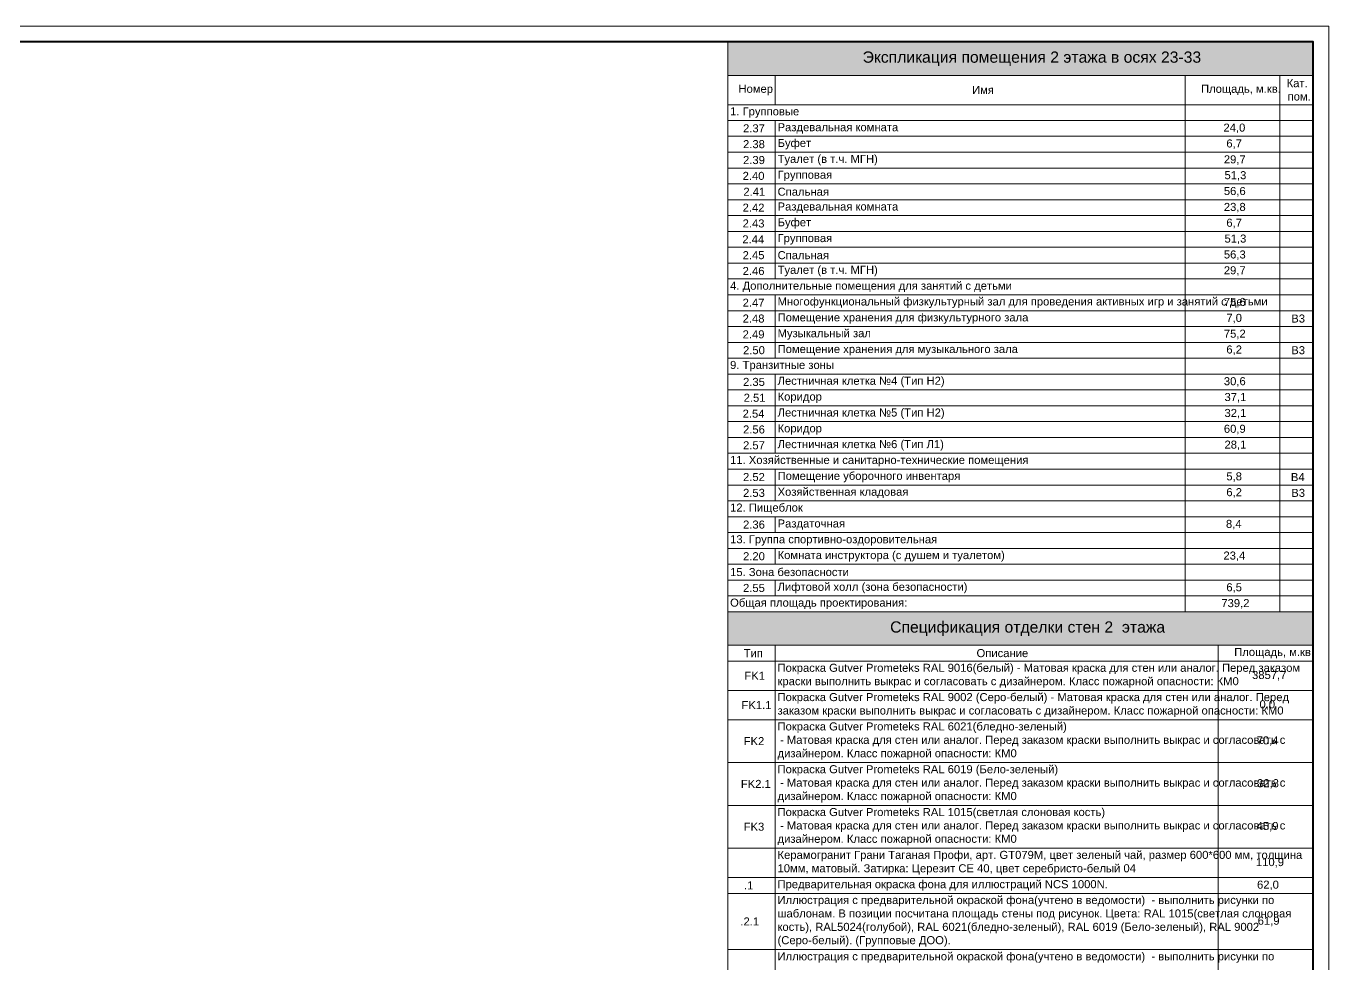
# Model space of a CAD drawing. Header units: millimetres. Extents: x -3817 to 677485, y -22715 to 103890.
# Drawn here: x 18326 to 19947, y -18636 to -17469 of the extents above; entities that cross this region are included whole.
import ezdxf

# ---------------------------------------------------------------- set-up
doc = ezdxf.new("R2010")
doc.units = ezdxf.units.MM
doc.layers.add('PDF _Геометрия', color=7, linetype='Continuous', true_color=0x1d1d1d)
doc.layers.add('PDF _Сплошная заливка', color=7, linetype='Continuous', true_color=0xffffff)
doc.layers.add('PDF _Текст', color=7, linetype='Continuous')
doc.styles.add('PDF GOST-Common', font='arial.ttf')

msp = doc.modelspace()

# ---------------------------------------------------------------- linework, layer by layer
at = {"layer": 'PDF _Геометрия', "color": 7, "lineweight": 9}
for points in [[(19947.1, -17468.5), (16636.2, -17468.5), (16636.2, -19807), (19947.1, -19807)], [(19199.2, -18197.7), (19199.2, -18178), (19258.2, -18178), (19768.1, -18178), (19886.2, -18178), (19927.6, -18178), (19927.6, -18197.7), (19886.2, -18197.7), (19768.1, -18197.7), (19258.2, -18197.7)]]:
    msp.add_lwpolyline(points, close=True, dxfattribs=at)
at = {"layer": 'PDF _Геометрия', "color": 7, "lineweight": 40}
msp.add_lwpolyline([(19927.5, -19787.3), (19927.5, -17488.2), (16715, -17488.2), (16715, -19787.3)], close=True, dxfattribs=at)
at = {"layer": 'PDF _Геометрия', "color": 7, "lineweight": 9}
for points in [[(19199.2, -17529.9), (19199.2, -17488.2), (19927.6, -17488.2), (19927.6, -17529.9), (19927.6, -17566.4)], [(19927.6, -17529.9), (19199.2, -17529.9), (19199.2, -17566.4)], [(19258.2, -17529.9), (19258.2, -17566.4)], [(19768.1, -17529.9), (19768.1, -17566.4), (19768.1, -17586.1), (19768.1, -17605.8), (19768.1, -17625.6), (19768.1, -17645.3), (19768.1, -17665), (19768.1, -17684.7), (19768.1, -17704.5), (19768.1, -17724.2), (19768.1, -17743.9), (19768.1, -17763.7), (19768.1, -17783.4), (19768.1, -17803.1), (19768.1, -17822.9), (19768.1, -17842.6), (19768.1, -17862.3), (19768.1, -17882), (19768.1, -17901.8), (19768.1, -17921.5), (19768.1, -17941.2), (19768.1, -17961), (19768.1, -17980.7), (19768.1, -18000.4), (19768.1, -18020.2), (19768.1, -18039.9), (19768.1, -18059.6), (19768.1, -18079.3), (19768.1, -18099.1), (19768.1, -18118.8), (19768.1, -18138.5), (19768.1, -18158.3), (19768.1, -18178), (19768.1, -18197.7)], [(19886.2, -17529.9), (19886.2, -17566.4), (19886.2, -17586.1), (19886.2, -17605.8), (19886.2, -17625.6), (19886.2, -17645.3), (19886.2, -17665), (19886.2, -17684.7), (19886.2, -17704.5), (19886.2, -17724.2), (19886.2, -17743.9), (19886.2, -17763.7), (19886.2, -17783.4), (19886.2, -17803.1), (19886.2, -17822.9), (19886.2, -17842.6), (19886.2, -17862.3), (19886.2, -17882), (19886.2, -17901.8), (19886.2, -17921.5), (19886.2, -17941.2), (19886.2, -17961), (19886.2, -17980.7), (19886.2, -18000.4), (19886.2, -18020.2), (19886.2, -18039.9), (19886.2, -18059.6), (19886.2, -18079.3), (19886.2, -18099.1), (19886.2, -18118.8), (19886.2, -18138.5), (19886.2, -18158.3), (19886.2, -18178), (19886.2, -18197.7)], [(19927.6, -17586.1), (19927.6, -17566.4), (19886.2, -17566.4), (19768.1, -17566.4), (19258.2, -17566.4), (19199.2, -17566.4), (19199.2, -17586.1)], [(19927.6, -17605.8), (19927.6, -17586.1), (19886.2, -17586.1), (19768.1, -17586.1), (19258.2, -17586.1), (19199.2, -17586.1), (19199.2, -17605.8)], [(19258.2, -17586.1), (19258.2, -17605.8), (19258.2, -17625.6), (19258.2, -17645.3), (19258.2, -17665), (19258.2, -17684.7), (19258.2, -17704.5), (19258.2, -17724.2), (19258.2, -17743.9), (19258.2, -17763.7), (19258.2, -17783.4)], [(19927.6, -17625.6), (19927.6, -17605.8), (19886.2, -17605.8), (19768.1, -17605.8), (19258.2, -17605.8), (19199.2, -17605.8), (19199.2, -17625.6)], [(19927.6, -17645.3), (19927.6, -17625.6), (19886.2, -17625.6), (19768.1, -17625.6), (19258.2, -17625.6), (19199.2, -17625.6), (19199.2, -17645.3)], [(19927.6, -17665), (19927.6, -17645.3), (19886.2, -17645.3), (19768.1, -17645.3), (19258.2, -17645.3), (19199.2, -17645.3), (19199.2, -17665)], [(19927.6, -17684.7), (19927.6, -17665), (19886.2, -17665), (19768.1, -17665), (19258.2, -17665), (19199.2, -17665), (19199.2, -17684.7)], [(19927.6, -17704.5), (19927.6, -17684.7), (19886.2, -17684.7), (19768.1, -17684.7), (19258.2, -17684.7), (19199.2, -17684.7), (19199.2, -17704.5)], [(19927.6, -17724.2), (19927.6, -17704.5), (19886.2, -17704.5), (19768.1, -17704.5), (19258.2, -17704.5), (19199.2, -17704.5), (19199.2, -17724.2)], [(19927.6, -17743.9), (19927.6, -17724.2), (19886.2, -17724.2), (19768.1, -17724.2), (19258.2, -17724.2), (19199.2, -17724.2), (19199.2, -17743.9)], [(19927.6, -17763.7), (19927.6, -17743.9), (19886.2, -17743.9), (19768.1, -17743.9), (19258.2, -17743.9), (19199.2, -17743.9), (19199.2, -17763.7)], [(19927.6, -17783.4), (19927.6, -17763.7), (19886.2, -17763.7), (19768.1, -17763.7), (19258.2, -17763.7), (19199.2, -17763.7), (19199.2, -17783.4)], [(19927.6, -17803.1), (19927.6, -17783.4), (19886.2, -17783.4), (19768.1, -17783.4), (19258.2, -17783.4), (19199.2, -17783.4), (19199.2, -17803.1)], [(19927.6, -17822.9), (19927.6, -17803.1), (19886.2, -17803.1), (19768.1, -17803.1), (19258.2, -17803.1), (19199.2, -17803.1), (19199.2, -17822.9)], [(19258.2, -17803.1), (19258.2, -17822.9), (19258.2, -17842.6), (19258.2, -17862.3), (19258.2, -17882)], [(19927.6, -17842.6), (19927.6, -17822.9), (19886.2, -17822.9), (19768.1, -17822.9), (19258.2, -17822.9), (19199.2, -17822.9), (19199.2, -17842.6)], [(19927.6, -17862.3), (19927.6, -17842.6), (19886.2, -17842.6), (19768.1, -17842.6), (19258.2, -17842.6), (19199.2, -17842.6), (19199.2, -17862.3)], [(19927.6, -17882), (19927.6, -17862.3), (19886.2, -17862.3), (19768.1, -17862.3), (19258.2, -17862.3), (19199.2, -17862.3), (19199.2, -17882)], [(19927.6, -17901.8), (19927.6, -17882), (19886.2, -17882), (19768.1, -17882), (19258.2, -17882), (19199.2, -17882), (19199.2, -17901.8)], [(19927.6, -17921.5), (19927.6, -17901.8), (19886.2, -17901.8), (19768.1, -17901.8), (19258.2, -17901.8), (19199.2, -17901.8), (19199.2, -17921.5)], [(19258.2, -17901.8), (19258.2, -17921.5), (19258.2, -17941.2), (19258.2, -17961), (19258.2, -17980.7), (19258.2, -18000.4)], [(19927.6, -17941.2), (19927.6, -17921.5), (19886.2, -17921.5), (19768.1, -17921.5), (19258.2, -17921.5), (19199.2, -17921.5), (19199.2, -17941.2)], [(19927.6, -17961), (19927.6, -17941.2), (19886.2, -17941.2), (19768.1, -17941.2), (19258.2, -17941.2), (19199.2, -17941.2), (19199.2, -17961)], [(19927.6, -17980.7), (19927.6, -17961), (19886.2, -17961), (19768.1, -17961), (19258.2, -17961), (19199.2, -17961), (19199.2, -17980.7)], [(19927.6, -18000.4), (19927.6, -17980.7), (19886.2, -17980.7), (19768.1, -17980.7), (19258.2, -17980.7), (19199.2, -17980.7), (19199.2, -18000.4)], [(19927.6, -18020.2), (19927.6, -18000.4), (19886.2, -18000.4), (19768.1, -18000.4), (19258.2, -18000.4), (19199.2, -18000.4), (19199.2, -18020.2)], [(19927.6, -18039.9), (19927.6, -18020.2), (19886.2, -18020.2), (19768.1, -18020.2), (19258.2, -18020.2), (19199.2, -18020.2), (19199.2, -18039.9)], [(19258.2, -18020.2), (19258.2, -18039.9), (19258.2, -18059.6)], [(19927.6, -18059.6), (19927.6, -18039.9), (19886.2, -18039.9), (19768.1, -18039.9), (19258.2, -18039.9), (19199.2, -18039.9), (19199.2, -18059.6)], [(19927.6, -18079.3), (19927.6, -18059.6), (19886.2, -18059.6), (19768.1, -18059.6), (19258.2, -18059.6), (19199.2, -18059.6), (19199.2, -18079.3)], [(19927.6, -18099.1), (19927.6, -18079.3), (19886.2, -18079.3), (19768.1, -18079.3), (19258.2, -18079.3), (19199.2, -18079.3), (19199.2, -18099.1)], [(19258.2, -18079.3), (19258.2, -18099.1)], [(19927.6, -18118.8), (19927.6, -18099.1), (19886.2, -18099.1), (19768.1, -18099.1), (19258.2, -18099.1), (19199.2, -18099.1), (19199.2, -18118.8)], [(19927.6, -18138.5), (19927.6, -18118.8), (19886.2, -18118.8), (19768.1, -18118.8), (19258.2, -18118.8), (19199.2, -18118.8), (19199.2, -18138.5)], [(19258.2, -18118.8), (19258.2, -18138.5)], [(19927.6, -18158.3), (19927.6, -18138.5), (19886.2, -18138.5), (19768.1, -18138.5), (19258.2, -18138.5), (19199.2, -18138.5), (19199.2, -18158.3)], [(19927.6, -18178), (19927.6, -18158.3), (19886.2, -18158.3), (19768.1, -18158.3), (19258.2, -18158.3), (19199.2, -18158.3), (19199.2, -18178)], [(19258.2, -18158.3), (19258.2, -18178)], [(19199.1, -18239.4), (19199.1, -18197.7), (19927.5, -18197.7), (19927.5, -18239.4), (19927.5, -18259.1)], [(19927.5, -18239.4), (19199.1, -18239.4), (19199.1, -18259.1)], [(19258.2, -18239.4), (19258.2, -18259.1), (19258.2, -18295.6), (19258.2, -18332.1), (19258.2, -18385.4), (19258.2, -18438.7), (19258.2, -18492), (19258.2, -18528.5), (19258.2, -18548.2), (19258.2, -18618.3), (19258.2, -18688.3), (19258.2, -18741.6), (19258.2, -18778.1), (19258.2, -18814.6), (19258.2, -18867.9), (19258.2, -18904.4), (19258.2, -18940.9), (19258.2, -18977.4), (19258.2, -19013.9), (19258.2, -19050.4), (19258.2, -19103.7), (19258.2, -19140.2), (19258.2, -19193.5), (19258.2, -19230)], [(19809.4, -18239.4), (19809.4, -18259.1), (19809.4, -18295.6), (19809.4, -18332.1), (19809.4, -18385.4), (19809.4, -18438.7), (19809.4, -18492), (19809.4, -18528.5), (19809.4, -18548.2), (19809.4, -18618.3), (19809.4, -18688.3)], [(19927.5, -18295.6), (19927.5, -18259.1), (19809.4, -18259.1), (19258.2, -18259.1), (19199.1, -18259.1), (19199.1, -18295.6)], [(19927.5, -18332.1), (19927.5, -18295.6), (19809.4, -18295.6), (19258.2, -18295.6), (19199.1, -18295.6), (19199.1, -18332.1)], [(19927.5, -18385.4), (19927.5, -18332.1), (19809.4, -18332.1), (19258.2, -18332.1), (19199.1, -18332.1), (19199.1, -18385.4)], [(19927.5, -18438.7), (19927.5, -18385.4), (19809.4, -18385.4), (19258.2, -18385.4), (19199.1, -18385.4), (19199.1, -18438.7)], [(19927.5, -18492), (19927.5, -18438.7), (19809.4, -18438.7), (19258.2, -18438.7), (19199.1, -18438.7), (19199.1, -18492)], [(19927.5, -18528.5), (19927.5, -18492), (19809.4, -18492), (19258.2, -18492), (19199.1, -18492), (19199.1, -18528.5)], [(19927.5, -18548.2), (19927.5, -18528.5), (19809.4, -18528.5), (19258.2, -18528.5), (19199.1, -18528.5), (19199.1, -18548.2)], [(19927.5, -18618.3), (19927.5, -18548.2), (19809.4, -18548.2), (19258.2, -18548.2), (19199.1, -18548.2), (19199.1, -18618.3)], [(19927.5, -18688.3), (19927.5, -18618.3), (19809.4, -18618.3), (19258.2, -18618.3), (19199.1, -18618.3), (19199.1, -18688.3)]]:
    msp.add_lwpolyline(points, dxfattribs=at)
at = {"layer": 'PDF _Сплошная заливка', "color": 7, "lineweight": 9, "true_color": 0xf0f0f0, "transparency": 33554559}
for points in [[(19199.2, -17488.2), (19927.6, -17488.2), (19199.2, -17529.9), (19927.6, -17529.9)], [(19199.1, -18197.7), (19927.5, -18197.7), (19199.1, -18239.4), (19927.5, -18239.4)]]:
    msp.add_solid(points, dxfattribs=at)

# ---------------------------------------------------------------- texts
at = {"layer": 'PDF _Текст', "attachment_point": 4, "style": 'PDF GOST-Common'}
for s, insert, char_height in [('Экспликация помещения 2 этажа в осях 23-33', (19367, -17509.2), 14), ('Кат.', (19894.5, -17539.7), 10), ('Номер', (19212.5, -17548.1), 10), ('Имя', (19503.1, -17548.1), 10), ('Площадь, м.кв.', (19788, -17548.1), 10), ('пом.', (19895.7, -17556.3), 10), ('1. Групповые', (19202.1, -17576.2), 10), ('2.37', (19218.2, -17595.9), 10), ('Раздевальная комната', (19261.2, -17595.9), 10), ('24,0', (19815.9, -17595.9), 10), ('2.38', (19218.2, -17615.6), 10), ('Буфет', (19261.2, -17615.6), 10), ('6,7', (19819.5, -17615.6), 10), ('2.39', (19218.2, -17635.4), 10), ('Туалет (в т.ч. МГН)', (19261.2, -17635.4), 10), ('29,7', (19816.4, -17635.4), 10), ('2.40', (19217.7, -17655.1), 10), ('Групповая', (19261.2, -17655.1), 10), ('51,3', (19817.2, -17655.1), 10), ('2.41', (19218.6, -17674.8), 10), ('Спальная', (19261.2, -17674.8), 10), ('56,6', (19816.4, -17674.8), 10), ('2.42', (19217.7, -17694.6), 10), ('Раздевальная комната', (19261.2, -17694.6), 10), ('23,8', (19816.4, -17694.6), 10), ('2.43', (19217.7, -17714.3), 10), ('Буфет', (19261.2, -17714.3), 10), ('6,7', (19819.5, -17714.3), 10), ('2.44', (19217.3, -17734), 10), ('Групповая', (19261.2, -17734), 10), ('51,3', (19817.2, -17734), 10), ('2.45', (19217.7, -17753.8), 10), ('Спальная', (19261.2, -17753.8), 10), ('56,3', (19816.4, -17753.8), 10), ('2.46', (19217.7, -17773.5), 10), ('Туалет (в т.ч. МГН)', (19261.2, -17773.5), 10), ('29,7', (19816.4, -17773.5), 10), ('4. Дополнительные помещения для занятий с детьми', (19202.1, -17793.2), 10), ('2.47', (19217.7, -17812.9), 10), ('Многофункциональный физкультурный зал для проведения активных игр и занятий с детьми', (19261.2, -17812.9), 10), ('75,6', (19816.4, -17812.9), 10), ('2.48', (19217.7, -17832.7), 10), ('Помещение хранения для физкультурного зала', (19261.2, -17832.7), 10), ('7,0', (19819.5, -17832.7), 10), ('В3', (19900.3, -17832.7), 10), ('Музыкальный зал', (19261.2, -17852.4), 10), ('75,2', (19816.4, -17852.4), 10), ('2.49', (19217.7, -17852.4), 10), ('2.50', (19218.2, -17872.1), 10), ('Помещение хранения для музыкального зала', (19261.2, -17872.1), 10), ('6,2', (19819.5, -17872.1), 10), ('В3', (19900.3, -17872.1), 10), ('9. Транзитные зоны', (19202.1, -17891.9), 10), ('2.35', (19218.2, -17911.6), 10), ('Лестничная клетка №4 (Тип Н2)', (19261.2, -17911.6), 10), ('30,6', (19816.4, -17911.6), 10), ('2.51', (19219, -17931.3), 10), ('Коридор', (19261.2, -17931.3), 10), ('37,1', (19817.2, -17931.3), 10), ('Лестничная клетка №5 (Тип Н2)', (19261.2, -17951.1), 10), ('2.54', (19217.7, -17951.1), 10), ('32,1', (19817.2, -17951.1), 10), ('2.56', (19218.2, -17970.8), 10), ('Коридор', (19261.2, -17970.8), 10), ('60,9', (19816.4, -17970.8), 10), ('2.57', (19218.2, -17990.5), 10), ('Лестничная клетка №6 (Тип Л1)', (19261.2, -17990.5), 10), ('28,1', (19817.2, -17990.5), 10), ('11. Хозяйственные и санитарно-технические помещения', (19202.1, -18010.2), 10), ('2.52', (19218.2, -18030), 10), ('Помещение уборочного инвентаря', (19261.2, -18030), 10), ('5,8', (19819.5, -18030), 10), ('В4', (19899.8, -18030), 10), ('2.53', (19218.2, -18049.7), 10), ('Хозяйственная кладовая', (19261.2, -18049.7), 10), ('6,2', (19819.5, -18049.7), 10), ('В3', (19900.3, -18049.7), 10), ('12. Пищеблок', (19202.1, -18069.4), 10), ('2.36', (19218.2, -18089.2), 10), ('Раздаточная', (19261.2, -18089.2), 10), ('8,4', (19819, -18089.2), 10), ('13. Группа спортивно-оздоровительная', (19202.1, -18108.9), 10), ('Комната инструктора (с душем и туалетом)', (19261.2, -18128.6), 10), ('2.20', (19218.2, -18128.6), 10), ('23,4', (19815.9, -18128.6), 10), ('15. Зона безопасности', (19202.1, -18148.3), 10), ('2.55', (19218.2, -18168.1), 10), ('Лифтовой холл (зона безопасности)', (19261.2, -18168.1), 10), ('6,5', (19819.5, -18168.1), 10), ('Общая площадь проектирования:', (19202.1, -18187.8), 10), ('739,2', (19813.3, -18187.8), 10), ('Спецификация отделки стен 2  этажа', (19401.2, -18218.7), 14), ('Тип', (19219, -18249.2), 10), ('Описание', (19508.7, -18249.2), 10), ('Площадь, м.кв.', (19829.3, -18249.2), 10), ('Покраска Gutver Prometeks RAL 9016(белый) - Матовая краска для стен или аналог. Перед заказом', (19261.1, -18268.9), 10), ('FK1', (19219.9, -18277.3), 10), ('краски выполнить выкрас и согласовать с дизайнером. Класс пожарной опасности: КМ0', (19261.1, -18285.6), 10), ('3857,7', (19851.5, -18277.3), 10), ('Покраска Gutver Prometeks RAL 9002 (Серо-белый) - Матовая краска для стен или аналог. Перед', (19261.1, -18305.4), 10), ('FK1.1', (19216.3, -18313.8), 10), ('заказом краски выполнить выкрас и согласовать с дизайнером. Класс пожарной опасности: КМ0', (19261.1, -18322.1), 10), ('0,0', (19860.7, -18313.8), 10), ('Покраска Gutver Prometeks RAL 6021(бледно-зеленый)', (19261.1, -18341.9), 10), ('FK2', (19219, -18358.7), 10), ('- Матовая краска для стен или аналог. Перед заказом краски выполнить выкрас и согласовать с', (19264.2, -18358.6), 10), ('70,4', (19857.2, -18358.7), 10), ('дизайнером. Класс пожарной опасности: КМ0', (19261.1, -18375.3), 10), ('Покраска Gutver Prometeks RAL 6019 (Бело-зеленый)', (19261.1, -18395.2), 10), ('FK2.1', (19215.5, -18412), 10), ('- Матовая краска для стен или аналог. Перед заказом краски выполнить выкрас и согласовать с', (19264.2, -18411.9), 10), ('32,8', (19857.7, -18412), 10), ('дизайнером. Класс пожарной опасности: КМ0', (19261.1, -18428.6), 10), ('Покраска Gutver Prometeks RAL 1015(светлая слоновая кость)', (19261.1, -18448.5), 10), ('FK3', (19219, -18465.3), 10), ('- Матовая краска для стен или аналог. Перед заказом краски выполнить выкрас и согласовать с', (19264.2, -18465.2), 10), ('45,9', (19857.2, -18465.3), 10), ('дизайнером. Класс пожарной опасности: КМ0', (19261.1, -18481.8), 10), ('Керамогранит Грани Таганая Профи, арт. GT079M, цвет зеленый чай, размер 600*600 мм, толщина', (19261.1, -18501.8), 10), ('10мм, матовый. Затирка: Церезит CE 40, цвет серебристо-белый 04', (19261.1, -18518.5), 10), ('110,9', (19856.3, -18510.2), 10), (' .1', (19215.5, -18538.3), 10), ('Предварительная окраска фона для иллюстраций NCS 1000N.', (19261.1, -18538.3), 10), ('62,0', (19857.7, -18538.3), 10), ('Иллюстрация с предварительной окраской фона(учтено в ведомости)  - выполнить рисунки по', (19261.1, -18558), 10), ('шаблонам. В позиции посчитана площадь стены под рисунок. Цвета: RAL 1015(светлая слоновая', (19261.1, -18574.7), 10), (' .2.1', (19211, -18583.2), 10), ('кость), RAL5024(голубой), RAL 6021(бледно-зеленый), RAL 6019 (Бело-зеленый), RAL 9002', (19261.1, -18591.4), 10), ('61,9', (19858.5, -18583.2), 10), ('(Серо-белый). (Групповые ДОО).', (19261.1, -18608), 10), ('Иллюстрация с предварительной окраской фона(учтено в ведомости)  - выполнить рисунки по', (19261.1, -18628.1), 10)]:
    msp.add_mtext(s, dxfattribs=dict(at, insert=insert, char_height=char_height))

doc.saveas('drawing.dxf')
